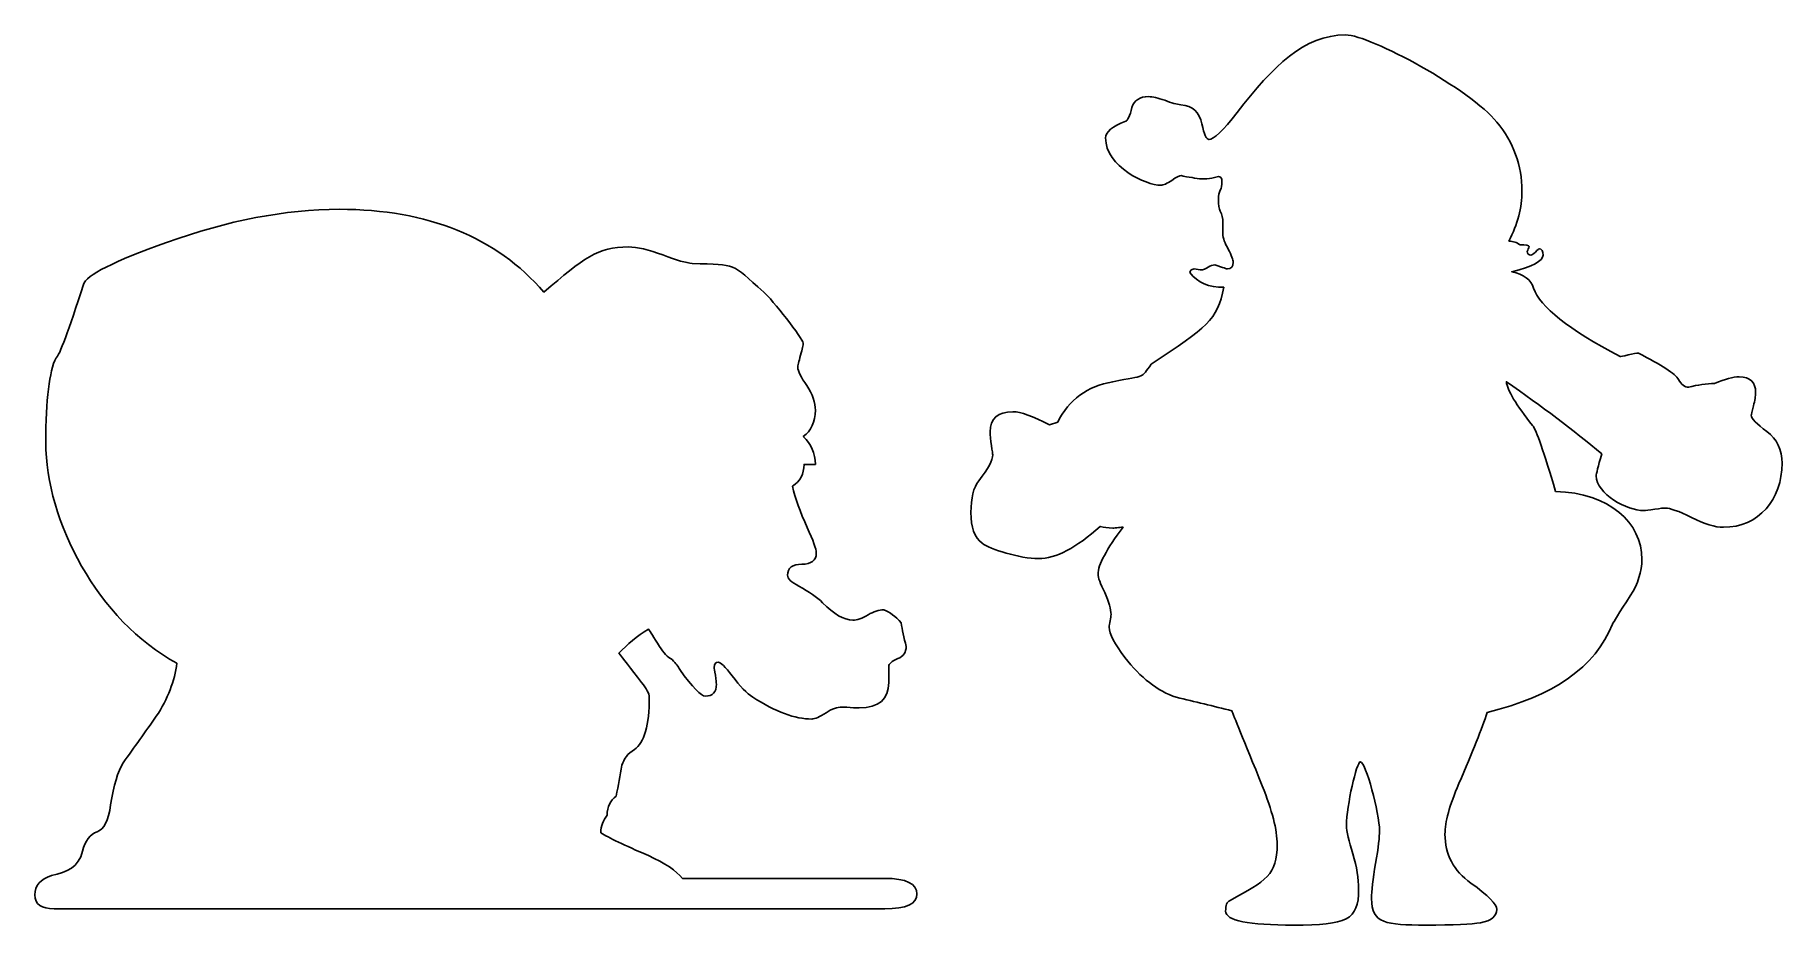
# Model space of a CAD drawing. Header units: centimetres. Extents: x -8.8 to 9.9, y -3.5 to 6.
import ezdxf

# ---------------------------------------------------------------- set-up
doc = ezdxf.new("R2010")
doc.units = ezdxf.units.CM
doc.header["$MEASUREMENT"] = 0
doc.layers.add('Camada 1', color=7, linetype='Continuous')

msp = doc.modelspace()

# ---------------------------------------------------------------- linework, layer by layer
at = {"layer": 'Camada 1'}
for points, knots in [([(4.47126, -2.68162), (4.47126, -2.52362), (4.4174, -2.3184), (4.31318, -2.05609), (4.31318, -2.05609), (4.11281, -1.56406), (4.00203, -1.2969), (3.98901, -1.25453), (3.98901, -1.25453), (3.7934, -1.20569), (3.59151, -1.15838), (3.39599, -1.11116), (3.39599, -1.11116), (3.19562, -1.04437), (3.01473, -0.90101), (2.84695, -0.68592), (2.84695, -0.68592), (2.73779, -0.54255), (2.68069, -0.43348), (2.68069, -0.36176), (2.68069, -0.36176), (2.68069, -0.34712), (2.68572, -0.32262), (2.69057, -0.29506), (2.69057, -0.29506), (2.69542, -0.2657), (2.70035, -0.24281), (2.70035, -0.22818), (2.70035, -0.22818), (2.70035, -0.17117), (2.67585, -0.0946), (2.63347, 0.00639), (2.63347, 0.00639), (2.58464, 0.10083), (2.56184, 0.16771), (2.56184, 0.20183), (2.56184, 0.20183), (2.56184, 0.30129), (2.65143, 0.46916), (2.82908, 0.70203), (2.82908, 0.70203), (2.82415, 0.70203), (2.80458, 0.70203), (2.78016, 0.6988), (2.78016, 0.6988), (2.75242, 0.69395), (2.73294, 0.69395), (2.71822, 0.69395), (2.71822, 0.69395), (2.66606, 0.69395), (2.62378, 0.6988), (2.58464, 0.71181), (2.58464, 0.71181), (2.3322, 0.4838), (2.11226, 0.36808), (1.92653, 0.36808), (1.92653, 0.36808), (1.73101, 0.36808), (1.40675, 0.46916), (1.32533, 0.53102), (1.32533, 0.53102), (1.24382, 0.59287), (1.20647, 0.70203), (1.20647, 0.86003), (1.20647, 0.86003), (1.20647, 1.01327), (1.23412, 1.12718), (1.29122, 1.19891), (1.29122, 1.19891), (1.39212, 1.32764), (1.43943, 1.41885), (1.43943, 1.47585), (1.43943, 1.47585), (1.43943, 1.47585), (1.41169, 1.65674), (1.41169, 1.72021), (1.41169, 1.72021), (1.41169, 1.86205), (1.4915, 1.93369), (1.65443, 1.93369), (1.65443, 1.93369), (1.73594, 1.93369), (1.86459, 1.88638), (2.04538, 1.79517), (2.04538, 1.79517), (2.04538, 1.79517), (2.13174, 1.82452), (2.13174, 1.82452), (2.13174, 1.82452), (2.25069, 2.06233), (2.44612, 2.20569), (2.71822, 2.25453), (2.71822, 2.25453), (3.08646, 2.32625), (3.00988, 2.2872), (3.12883, 2.44026), (3.12883, 2.44026), (3.7267, 2.841), (3.83093, 2.90303), (3.90265, 3.2614), (3.90265, 3.2614), (3.74457, 3.25655), (3.62571, 3.30862), (3.53935, 3.41778), (3.53935, 3.41778), (3.53935, 3.43735), (3.55398, 3.45198), (3.58819, 3.45683), (3.58819, 3.45683), (3.58819, 3.45683), (3.65013, 3.44713), (3.65013, 3.44713), (3.65013, 3.44713), (3.68272, 3.44713), (3.71207, 3.45683), (3.73478, 3.47649), (3.73478, 3.47649), (3.75929, 3.48951), (3.78371, 3.4992), (3.80651, 3.4992), (3.80651, 3.4992), (3.89772, 3.47146), (3.94009, 3.45683), (3.94009, 3.45683), (3.94009, 3.45683), (3.98408, 3.45683), (4.00203, 3.48134), (4.00203, 3.52856), (4.00203, 3.52856), (4.00203, 3.55297), (3.98408, 3.60019), (3.94987, 3.66707), (3.94987, 3.66707), (3.91235, 3.73377), (3.89287, 3.78602), (3.89287, 3.82839), (3.89287, 3.82839), (3.89287, 3.82839), (3.89287, 3.94886), (3.89287, 3.94886), (3.89287, 3.94886), (3.89287, 4.00102), (3.88299, 4.03845), (3.86351, 4.07266), (3.86351, 4.07266), (3.8505, 4.09708), (3.84565, 4.13945), (3.84565, 4.20139), (3.84565, 4.20139), (3.84565, 4.23891), (3.8505, 4.27303), (3.86351, 4.29753), (3.86351, 4.29753), (3.87815, 4.32025), (3.88299, 4.3496), (3.88299, 4.38712), (3.88299, 4.38712), (3.88299, 4.42627), (3.86836, 4.44413), (3.84565, 4.44413), (3.84565, 4.44413), (3.84565, 4.44413), (3.77392, 4.42627), (3.77392, 4.42627), (3.77392, 4.42627), (3.70704, 4.41163), (3.6355, 4.41648), (3.56377, 4.43111), (3.56377, 4.43111), (3.47247, 4.44413), (3.43989, 4.45382), (3.45461, 4.45382), (3.45461, 4.45382), (3.43019, 4.45382), (3.39599, 4.43596), (3.34877, 4.40176), (3.34877, 4.40176), (3.29652, 4.36764), (3.25756, 4.3496), (3.22982, 4.3496), (3.22982, 4.3496), (3.07658, 4.3496), (2.64173, 4.54521), (2.64173, 4.85465), (2.64173, 4.85465), (2.64173, 4.91659), (2.71337, 4.97845), (2.85664, 5.03222), (2.85664, 5.03222), (2.8763, 5.03707), (2.90063, 5.08931), (2.92352, 5.18052), (2.92352, 5.18052), (2.94803, 5.25539), (3.00503, 5.29453), (3.10109, 5.29453), (3.10109, 5.29453), (3.14346, 5.29453), (3.20047, 5.2799), (3.27219, 5.25539), (3.27219, 5.25539), (3.34392, 5.22774), (3.40092, 5.21302), (3.44491, 5.20817), (3.44491, 5.20817), (3.56862, 5.19838), (3.64519, 5.13168), (3.66808, 5.00295), (3.66808, 5.00295), (3.69241, 4.89379), (3.71692, 4.83679), (3.74457, 4.83679), (3.74457, 4.83679), (3.7934, 4.83679), (3.89287, 4.93123), (4.04602, 5.12666), (4.04602, 5.12666), (4.43212, 5.62363), (4.75629, 5.95273), (5.20101, 5.95273), (5.20101, 5.95273), (5.46332, 5.95273), (6.54183, 5.36626), (6.81383, 5.02243), (6.81383, 5.02243), (6.98979, 4.80752), (7.08108, 4.55984), (7.08108, 4.28775), (7.08108, 4.28775), (7.08108, 4.11018), (7.03377, 3.93423), (6.94257, 3.75343), (6.94257, 3.75343), (6.98494, 3.75343), (7.02893, 3.7388), (7.06142, 3.71429), (7.06142, 3.71429), (7.12345, 3.71429), (7.15766, 3.70944), (7.15766, 3.69481), (7.15766, 3.69481), (7.15281, 3.68171), (7.14293, 3.66214), (7.13809, 3.64257), (7.13809, 3.64257), (7.13809, 3.61985), (7.15281, 3.60522), (7.17714, 3.60522), (7.17714, 3.60522), (7.18692, 3.60522), (7.20003, 3.61492), (7.22436, 3.63772), (7.22436, 3.63772), (7.24886, 3.66214), (7.26188, 3.67192), (7.26673, 3.67192), (7.26673, 3.67192), (7.29124, 3.67192), (7.30587, 3.64741), (7.30587, 3.60522), (7.30587, 3.60522), (7.30587, 3.54319), (7.195, 3.48134), (6.97183, 3.42747), (6.97183, 3.42747), (7.10056, 3.39991), (7.17714, 3.34291), (7.20488, 3.25161), (7.20488, 3.25161), (7.27167, 3.05609), (7.57796, 2.81174), (8.12691, 2.52178), (8.12691, 2.52178), (8.13176, 2.52178), (8.1595, 2.52662), (8.21166, 2.53973), (8.21166, 2.53973), (8.26534, 2.55436), (8.30286, 2.55921), (8.32243, 2.55921), (8.32243, 2.55921), (8.57002, 2.43542), (8.71339, 2.33927), (8.75091, 2.27742), (8.75091, 2.27742), (8.78027, 2.22526), (8.81447, 2.19591), (8.85684, 2.19591), (8.85684, 2.19591), (8.95622, 2.22041), (9.04742, 2.23505), (9.13378, 2.23505), (9.13378, 2.23505), (9.24779, 2.28227), (9.33406, 2.30677), (9.39609, 2.30677), (9.39609, 2.30677), (9.51495, 2.30677), (9.57205, 2.24968), (9.57205, 2.13899), (9.57205, 2.13899), (9.57205, 2.10147), (9.56379, 2.05425), (9.54915, 1.99563), (9.54915, 1.99563), (9.53452, 1.93369), (9.52465, 1.90101), (9.52465, 1.89616), (9.52465, 1.89616), (9.52465, 1.86205), (9.58174, 1.80495), (9.69252, 1.72344), (9.69252, 1.72344), (9.80168, 1.64373), (9.85384, 1.52801), (9.85384, 1.38465), (9.85384, 1.38465), (9.85384, 0.99854), (9.60616, 0.70203), (9.22822, 0.70203), (9.22822, 0.70203), (9.13863, 0.70203), (9.02794, 0.73623), (8.88934, 0.80796), (8.88934, 0.80796), (8.75091, 0.87466), (8.65638, 0.90725), (8.61401, 0.90725), (8.61401, 0.90725), (8.59453, 0.90725), (8.55539, 0.90401), (8.4983, 0.89432), (8.4983, 0.89432), (8.43644, 0.88453), (8.39901, 0.87969), (8.37944, 0.87969), (8.37944, 0.87969), (8.20349, 0.87969), (7.87286, 1.05564), (7.87286, 1.25107), (7.87286, 1.25107), (7.87286, 1.27055), (7.89234, 1.34721), (7.93148, 1.48564), (7.93148, 1.48564), (7.63003, 1.73817), (7.29124, 1.9924), (6.91483, 2.25453), (6.91483, 2.25453), (6.923, 2.16332), (7.01905, 2.00532), (7.195, 1.78709), (7.195, 1.78709), (7.23414, 1.73817), (7.31565, 1.50521), (7.43945, 1.0849), (7.43945, 1.0849), (8.01129, 1.06533), (8.35987, 0.7558), (8.35987, 0.35991), (8.35987, 0.35991), (8.35987, 0.22957), (8.31759, 0.10083), (8.23607, -0.02781), (8.23607, -0.02781), (8.11713, -0.21354), (8.05528, -0.31454), (8.0454, -0.3324), (8.0454, -0.3324), (7.8646, -0.787), (7.41997, -1.10147), (6.70961, -1.27239), (6.70961, -1.27239), (6.65593, -1.44026), (6.55646, -1.69279), (6.40825, -2.03158), (6.40825, -2.03158), (6.30726, -2.26625), (6.26004, -2.4422), (6.26004, -2.57084), (6.26004, -2.57084), (6.26004, -2.78593), (6.35125, -2.9635), (6.53698, -3.09214), (6.53698, -3.09214), (6.72263, -3.22581), (6.81383, -3.32025), (6.81383, -3.3724), (6.81383, -3.3724), (6.81383, -3.44404), (6.75692, -3.49296), (6.63788, -3.51568), (6.63788, -3.51568), (6.54668, -3.5304), (6.35609, -3.54018), (6.05473, -3.54018), (6.05473, -3.54018), (5.62958, -3.54018), (5.47795, -3.52555), (5.47795, -3.25839), (5.47795, -3.25839), (5.47795, -3.17688), (5.49097, -3.05309), (5.52033, -2.88198), (5.52033, -2.88198), (5.54968, -2.71429), (5.5627, -2.59535), (5.5627, -2.5334), (5.5627, -2.5334), (5.5627, -2.34776), (5.4161, -1.79863), (5.35739, -1.79863), (5.35739, -1.79863), (5.31987, -1.79863), (5.2108, -2.26625), (5.2108, -2.47631), (5.2108, -2.47631), (5.2108, -2.54319), (5.23369, -2.64256), (5.27767, -2.78099), (5.27767, -2.78099), (5.31987, -2.91951), (5.33953, -3.0433), (5.33953, -3.15902), (5.33953, -3.15902), (5.33953, -3.48803), (5.21564, -3.54018), (4.64721, -3.54018), (4.64721, -3.54018), (4.16496, -3.54018), (3.92213, -3.49296), (3.92213, -3.39197), (3.92213, -3.39197), (3.92213, -3.33012), (3.93524, -3.2926), (3.96935, -3.27787), (3.96935, -3.27787), (4.35555, -3.06781), (4.47126, -3.00093), (4.47126, -2.68162)], [0, 0, 0, 0, 0.00900901, 0.00900901, 0.00900901, 0.00900901, 0.01801802, 0.01801802, 0.01801802, 0.01801802, 0.02702703, 0.02702703, 0.02702703, 0.02702703, 0.03603604, 0.03603604, 0.03603604, 0.03603604, 0.04504505, 0.04504505, 0.04504505, 0.04504505, 0.05405405, 0.05405405, 0.05405405, 0.05405405, 0.06306306, 0.06306306, 0.06306306, 0.06306306, 0.07207207, 0.07207207, 0.07207207, 0.07207207, 0.08108108, 0.08108108, 0.08108108, 0.08108108, 0.09009009, 0.09009009, 0.09009009, 0.09009009, 0.0990991, 0.0990991, 0.0990991, 0.0990991, 0.10810811, 0.10810811, 0.10810811, 0.10810811, 0.11711712, 0.11711712, 0.11711712, 0.11711712, 0.12612613, 0.12612613, 0.12612613, 0.12612613, 0.13513514, 0.13513514, 0.13513514, 0.13513514, 0.14414414, 0.14414414, 0.14414414, 0.14414414, 0.15315315, 0.15315315, 0.15315315, 0.15315315, 0.16216216, 0.16216216, 0.16216216, 0.16216216, 0.17117117, 0.17117117, 0.17117117, 0.17117117, 0.18018018, 0.18018018, 0.18018018, 0.18018018, 0.18918919, 0.18918919, 0.18918919, 0.18918919, 0.1981982, 0.1981982, 0.1981982, 0.1981982, 0.20720721, 0.20720721, 0.20720721, 0.20720721, 0.21621622, 0.21621622, 0.21621622, 0.21621622, 0.22522523, 0.22522523, 0.22522523, 0.22522523, 0.23423423, 0.23423423, 0.23423423, 0.23423423, 0.24324324, 0.24324324, 0.24324324, 0.24324324, 0.25225225, 0.25225225, 0.25225225, 0.25225225, 0.26126126, 0.26126126, 0.26126126, 0.26126126, 0.27027027, 0.27027027, 0.27027027, 0.27027027, 0.27927928, 0.27927928, 0.27927928, 0.27927928, 0.28828829, 0.28828829, 0.28828829, 0.28828829, 0.2972973, 0.2972973, 0.2972973, 0.2972973, 0.30630631, 0.30630631, 0.30630631, 0.30630631, 0.31531532, 0.31531532, 0.31531532, 0.31531532, 0.32432432, 0.32432432, 0.32432432, 0.32432432, 0.33333333, 0.33333333, 0.33333333, 0.33333333, 0.34234234, 0.34234234, 0.34234234, 0.34234234, 0.35135135, 0.35135135, 0.35135135, 0.35135135, 0.36036036, 0.36036036, 0.36036036, 0.36036036, 0.36936937, 0.36936937, 0.36936937, 0.36936937, 0.37837838, 0.37837838, 0.37837838, 0.37837838, 0.38738739, 0.38738739, 0.38738739, 0.38738739, 0.3963964, 0.3963964, 0.3963964, 0.3963964, 0.40540541, 0.40540541, 0.40540541, 0.40540541, 0.41441441, 0.41441441, 0.41441441, 0.41441441, 0.42342342, 0.42342342, 0.42342342, 0.42342342, 0.43243243, 0.43243243, 0.43243243, 0.43243243, 0.44144144, 0.44144144, 0.44144144, 0.44144144, 0.45045045, 0.45045045, 0.45045045, 0.45045045, 0.45945946, 0.45945946, 0.45945946, 0.45945946, 0.46846847, 0.46846847, 0.46846847, 0.46846847, 0.47747748, 0.47747748, 0.47747748, 0.47747748, 0.48648649, 0.48648649, 0.48648649, 0.48648649, 0.4954955, 0.4954955, 0.4954955, 0.4954955, 0.5045045, 0.5045045, 0.5045045, 0.5045045, 0.51351351, 0.51351351, 0.51351351, 0.51351351, 0.52252252, 0.52252252, 0.52252252, 0.52252252, 0.53153153, 0.53153153, 0.53153153, 0.53153153, 0.54054054, 0.54054054, 0.54054054, 0.54054054, 0.54954955, 0.54954955, 0.54954955, 0.54954955, 0.55855856, 0.55855856, 0.55855856, 0.55855856, 0.56756757, 0.56756757, 0.56756757, 0.56756757, 0.57657658, 0.57657658, 0.57657658, 0.57657658, 0.58558559, 0.58558559, 0.58558559, 0.58558559, 0.59459459, 0.59459459, 0.59459459, 0.59459459, 0.6036036, 0.6036036, 0.6036036, 0.6036036, 0.61261261, 0.61261261, 0.61261261, 0.61261261, 0.62162162, 0.62162162, 0.62162162, 0.62162162, 0.63063063, 0.63063063, 0.63063063, 0.63063063, 0.63963964, 0.63963964, 0.63963964, 0.63963964, 0.64864865, 0.64864865, 0.64864865, 0.64864865, 0.65765766, 0.65765766, 0.65765766, 0.65765766, 0.66666667, 0.66666667, 0.66666667, 0.66666667, 0.67567568, 0.67567568, 0.67567568, 0.67567568, 0.68468468, 0.68468468, 0.68468468, 0.68468468, 0.69369369, 0.69369369, 0.69369369, 0.69369369, 0.7027027, 0.7027027, 0.7027027, 0.7027027, 0.71171171, 0.71171171, 0.71171171, 0.71171171, 0.72072072, 0.72072072, 0.72072072, 0.72072072, 0.72972973, 0.72972973, 0.72972973, 0.72972973, 0.73873874, 0.73873874, 0.73873874, 0.73873874, 0.74774775, 0.74774775, 0.74774775, 0.74774775, 0.75675676, 0.75675676, 0.75675676, 0.75675676, 0.76576577, 0.76576577, 0.76576577, 0.76576577, 0.77477477, 0.77477477, 0.77477477, 0.77477477, 0.78378378, 0.78378378, 0.78378378, 0.78378378, 0.79279279, 0.79279279, 0.79279279, 0.79279279, 0.8018018, 0.8018018, 0.8018018, 0.8018018, 0.81081081, 0.81081081, 0.81081081, 0.81081081, 0.81981982, 0.81981982, 0.81981982, 0.81981982, 0.82882883, 0.82882883, 0.82882883, 0.82882883, 0.83783784, 0.83783784, 0.83783784, 0.83783784, 0.84684685, 0.84684685, 0.84684685, 0.84684685, 0.85585586, 0.85585586, 0.85585586, 0.85585586, 0.86486486, 0.86486486, 0.86486486, 0.86486486, 0.87387387, 0.87387387, 0.87387387, 0.87387387, 0.88288288, 0.88288288, 0.88288288, 0.88288288, 0.89189189, 0.89189189, 0.89189189, 0.89189189, 0.9009009, 0.9009009, 0.9009009, 0.9009009, 0.90990991, 0.90990991, 0.90990991, 0.90990991, 0.91891892, 0.91891892, 0.91891892, 0.91891892, 0.92792793, 0.92792793, 0.92792793, 0.92792793, 0.93693694, 0.93693694, 0.93693694, 0.93693694, 0.94594595, 0.94594595, 0.94594595, 0.94594595, 0.95495495, 0.95495495, 0.95495495, 0.95495495, 0.96396396, 0.96396396, 0.96396396, 0.96396396, 0.97297297, 0.97297297, 0.97297297, 0.97297297, 0.98198198, 0.98198198, 0.98198198, 0.98198198, 1, 1, 1, 1]), ([(-0.45186, 1.37235), (-0.45186, 1.37235), (-0.57234, 1.37235), (-0.57234, 1.37235), (-0.57234, 1.37235), (-0.57234, 1.27306), (-0.61471, 1.19155), (-0.69613, 1.1393), (-0.69613, 1.1393), (-0.66677, 1.01398), (-0.61471, 0.86739), (-0.53804, 0.69952), (-0.53804, 0.69952), (-0.47619, 0.56109), (-0.44199, 0.46988), (-0.44199, 0.42751), (-0.44199, 0.42751), (-0.44199, 0.346), (-0.49585, 0.30856), (-0.59514, 0.30856), (-0.59514, 0.30856), (-0.69613, 0.30856), (-0.74829, 0.26942), (-0.74829, 0.18962), (-0.74829, 0.18962), (-0.74829, 0.15532), (-0.70915, 0.11798), (-0.62943, 0.07399), (-0.62943, 0.07399), (-0.51856, 0.01214), (-0.43382, -0.04495), (-0.3752, -0.10196), (-0.3752, -0.10196), (-0.25625, -0.22584), (-0.14718, -0.28769), (-0.05104, -0.28769), (-0.05104, -0.28769), (-0.00866, -0.28769), (0.04843, -0.26983), (0.11028, -0.23069), (0.11028, -0.23069), (0.17213, -0.1981), (0.226, -0.17853), (0.27806, -0.17853), (0.27806, -0.17853), (0.33992, -0.20295), (0.40195, -0.24532), (0.4638, -0.31705), (0.4638, -0.31705), (0.47359, -0.38878), (0.49316, -0.47514), (0.51587, -0.56958), (0.51587, -0.56958), (0.51587, -0.63143), (0.48831, -0.67542), (0.42628, -0.69831), (0.42628, -0.69831), (0.36442, -0.72272), (0.33022, -0.75208), (0.33022, -0.78458), (0.33022, -0.78458), (0.33022, -0.78458), (0.33022, -0.95236), (0.33022, -0.95236), (0.33022, -0.95236), (0.33022, -1.13325), (0.226, -1.22445), (0.01575, -1.22445), (0.01575, -1.22445), (0.00103, -1.22445), (-0.02823, -1.22445), (-0.0803, -1.21952), (-0.0803, -1.21952), (-0.13246, -1.21467), (-0.16181, -1.21467), (-0.16989, -1.21467), (-0.16989, -1.21467), (-0.21882, -1.21467), (-0.27591, -1.23253), (-0.33776, -1.27652), (-0.33776, -1.27652), (-0.40446, -1.31889), (-0.45671, -1.3434), (-0.49082, -1.3434), (-0.49082, -1.3434), (-0.66677, -1.3434), (-0.87702, -1.26683), (-1.11967, -1.10883), (-1.11967, -1.10883), (-1.18332, -1.0713), (-1.25325, -0.99473), (-1.33961, -0.88063), (-1.33961, -0.88063), (-1.41133, -0.78458), (-1.46349, -0.73736), (-1.48791, -0.73736), (-1.48791, -0.73736), (-1.51717, -0.73736), (-1.53028, -0.75531), (-1.53028, -0.79427), (-1.53028, -0.79427), (-1.53028, -0.7993), (-1.52543, -0.82695), (-1.51717, -0.87578), (-1.51717, -0.87578), (-1.51233, -0.92803), (-1.50748, -0.9573), (-1.50748, -0.97022), (-1.50748, -0.97022), (-1.50748, -1.05658), (-1.54491, -1.09895), (-1.62643, -1.09895), (-1.62643, -1.09895), (-1.6688, -1.09895), (-1.76, -1.00452), (-1.89843, -0.81393), (-1.89843, -0.81393), (-1.91306, -0.78458), (-1.93596, -0.75208), (-1.97994, -0.70809), (-1.97994, -0.70809), (-2.02716, -0.6852), (-2.06953, -0.63636), (-2.11352, -0.56958), (-2.11352, -0.56958), (-2.17537, -0.47011), (-2.2129, -0.40826), (-2.23238, -0.38375), (-2.23238, -0.38375), (-2.35133, -0.46041), (-2.45717, -0.54677), (-2.54694, -0.64121), (-2.54694, -0.64121), (-2.50456, -0.69337), (-2.42305, -0.7993), (-2.30411, -0.95236), (-2.30411, -0.95236), (-2.25195, -1.01924), (-2.22259, -1.0713), (-2.22259, -1.10883), (-2.22259, -1.10883), (-2.22259, -1.4101), (-2.27475, -1.59584), (-2.38068, -1.66756), (-2.38068, -1.66756), (-2.45232, -1.70993), (-2.49469, -1.76856), (-2.51426, -1.83543), (-2.51426, -1.83543), (-2.53383, -1.94451), (-2.55178, -2.05367), (-2.5762, -2.16444), (-2.5762, -2.16444), (-2.63805, -2.21166), (-2.67226, -2.27854), (-2.67226, -2.36975), (-2.67226, -2.36975), (-2.71463, -2.42191), (-2.73914, -2.48376), (-2.73914, -2.55549), (-2.73914, -2.55549), (-2.65762, -2.60755), (-2.48984, -2.68907), (-2.23238, -2.79814), (-2.23238, -2.79814), (-2.05643, -2.87965), (-1.93111, -2.96107), (-1.86908, -3.04258), (-1.86908, -3.04258), (-1.86908, -3.04258), (0.28785, -3.04258), (0.28785, -3.04258), (0.28785, -3.04258), (0.51587, -3.04258), (0.63158, -3.09959), (0.63158, -3.20875), (0.63158, -3.20875), (0.63158, -3.31459), (0.51587, -3.36675), (0.28785, -3.36675), (0.28785, -3.36675), (0.28785, -3.36675), (-8.56643, -3.36675), (-8.56643, -3.36675), (-8.56643, -3.36675), (-8.70495, -3.36675), (-8.77165, -3.31953), (-8.77165, -3.21853), (-8.77165, -3.21853), (-8.77165, -3.11916), (-8.71465, -3.04743), (-8.59408, -3.01323), (-8.59408, -3.01323), (-8.42801, -2.97086), (-8.30412, -2.92687), (-8.26507, -2.75092), (-8.26507, -2.75092), (-8.23742, -2.64185), (-8.18356, -2.57012), (-8.10869, -2.5457), (-8.10869, -2.5457), (-8.03696, -2.52119), (-7.98813, -2.42676), (-7.96524, -2.25888), (-7.96524, -2.25888), (-7.93113, -2.04882), (-7.88875, -1.90213), (-7.83166, -1.81093), (-7.83166, -1.81093), (-7.71119, -1.64306), (-7.59709, -1.48183), (-7.47823, -1.31405), (-7.47823, -1.31405), (-7.35444, -1.12831), (-7.28271, -0.93773), (-7.25829, -0.74714), (-7.25829, -0.74714), (-8.10384, -0.29254), (-8.65603, 0.77115), (-8.65603, 1.60692), (-8.65603, 1.60692), (-8.65603, 2.06475), (-8.61859, 2.36611), (-8.54686, 2.50786), (-8.54686, 2.50786), (-8.50934, 2.53237), (-8.41328, 2.7945), (-8.25529, 3.29147), (-8.25529, 3.29147), (-8.22755, 3.39085), (-7.93113, 3.53906), (-7.36745, 3.73952), (-7.36745, 3.73952), (-6.7141, 3.97409), (-6.10321, 4.09304), (-5.52652, 4.09304), (-5.52652, 4.09304), (-4.57998, 4.09304), (-3.85508, 3.79652), (-3.34509, 3.21005), (-3.34509, 3.21005), (-2.92478, 3.57335), (-2.76678, 3.6923), (-2.44747, 3.6923), (-2.44747, 3.6923), (-2.35133, 3.6923), (-2.22753, 3.66294), (-2.07932, 3.60594), (-2.07932, 3.60594), (-1.93111, 3.54884), (-1.8267, 3.52119), (-1.76485, 3.51635), (-1.76485, 3.51635), (-1.27291, 3.49669), (-1.36411, 3.52936), (-1.00081, 3.21005), (-1.00081, 3.21005), (-0.91939, 3.13832), (-0.58041, 2.70832), (-0.58041, 2.66595), (-0.58041, 2.66595), (-0.58041, 2.64629), (-0.59029, 2.60392), (-0.60977, 2.53722), (-0.60977, 2.53722), (-0.62943, 2.46549), (-0.63912, 2.42312), (-0.63912, 2.40848), (-0.63912, 2.40848), (-0.63912, 2.36611), (-0.60492, 2.30264), (-0.54307, 2.21305), (-0.54307, 2.21305), (-0.48113, 2.12185), (-0.45186, 2.03046), (-0.45186, 1.95074), (-0.45186, 1.95074), (-0.45186, 1.82686), (-0.49585, 1.7308), (-0.58041, 1.66895), (-0.58041, 1.66895), (-0.49585, 1.59229), (-0.45186, 1.49121), (-0.45186, 1.37235)], [0, 0, 0, 0, 0.01388889, 0.01388889, 0.01388889, 0.01388889, 0.02777778, 0.02777778, 0.02777778, 0.02777778, 0.04166667, 0.04166667, 0.04166667, 0.04166667, 0.05555556, 0.05555556, 0.05555556, 0.05555556, 0.06944444, 0.06944444, 0.06944444, 0.06944444, 0.08333333, 0.08333333, 0.08333333, 0.08333333, 0.09722222, 0.09722222, 0.09722222, 0.09722222, 0.11111111, 0.11111111, 0.11111111, 0.11111111, 0.125, 0.125, 0.125, 0.125, 0.13888889, 0.13888889, 0.13888889, 0.13888889, 0.15277778, 0.15277778, 0.15277778, 0.15277778, 0.16666667, 0.16666667, 0.16666667, 0.16666667, 0.18055556, 0.18055556, 0.18055556, 0.18055556, 0.19444444, 0.19444444, 0.19444444, 0.19444444, 0.20833333, 0.20833333, 0.20833333, 0.20833333, 0.22222222, 0.22222222, 0.22222222, 0.22222222, 0.23611111, 0.23611111, 0.23611111, 0.23611111, 0.25, 0.25, 0.25, 0.25, 0.26388889, 0.26388889, 0.26388889, 0.26388889, 0.27777778, 0.27777778, 0.27777778, 0.27777778, 0.29166667, 0.29166667, 0.29166667, 0.29166667, 0.30555556, 0.30555556, 0.30555556, 0.30555556, 0.31944444, 0.31944444, 0.31944444, 0.31944444, 0.33333333, 0.33333333, 0.33333333, 0.33333333, 0.34722222, 0.34722222, 0.34722222, 0.34722222, 0.36111111, 0.36111111, 0.36111111, 0.36111111, 0.375, 0.375, 0.375, 0.375, 0.38888889, 0.38888889, 0.38888889, 0.38888889, 0.40277778, 0.40277778, 0.40277778, 0.40277778, 0.41666667, 0.41666667, 0.41666667, 0.41666667, 0.43055556, 0.43055556, 0.43055556, 0.43055556, 0.44444444, 0.44444444, 0.44444444, 0.44444444, 0.45833333, 0.45833333, 0.45833333, 0.45833333, 0.47222222, 0.47222222, 0.47222222, 0.47222222, 0.48611111, 0.48611111, 0.48611111, 0.48611111, 0.5, 0.5, 0.5, 0.5, 0.51388889, 0.51388889, 0.51388889, 0.51388889, 0.52777778, 0.52777778, 0.52777778, 0.52777778, 0.54166667, 0.54166667, 0.54166667, 0.54166667, 0.55555556, 0.55555556, 0.55555556, 0.55555556, 0.56944444, 0.56944444, 0.56944444, 0.56944444, 0.58333333, 0.58333333, 0.58333333, 0.58333333, 0.59722222, 0.59722222, 0.59722222, 0.59722222, 0.61111111, 0.61111111, 0.61111111, 0.61111111, 0.625, 0.625, 0.625, 0.625, 0.63888889, 0.63888889, 0.63888889, 0.63888889, 0.65277778, 0.65277778, 0.65277778, 0.65277778, 0.66666667, 0.66666667, 0.66666667, 0.66666667, 0.68055556, 0.68055556, 0.68055556, 0.68055556, 0.69444444, 0.69444444, 0.69444444, 0.69444444, 0.70833333, 0.70833333, 0.70833333, 0.70833333, 0.72222222, 0.72222222, 0.72222222, 0.72222222, 0.73611111, 0.73611111, 0.73611111, 0.73611111, 0.75, 0.75, 0.75, 0.75, 0.76388889, 0.76388889, 0.76388889, 0.76388889, 0.77777778, 0.77777778, 0.77777778, 0.77777778, 0.79166667, 0.79166667, 0.79166667, 0.79166667, 0.80555556, 0.80555556, 0.80555556, 0.80555556, 0.81944444, 0.81944444, 0.81944444, 0.81944444, 0.83333333, 0.83333333, 0.83333333, 0.83333333, 0.84722222, 0.84722222, 0.84722222, 0.84722222, 0.86111111, 0.86111111, 0.86111111, 0.86111111, 0.875, 0.875, 0.875, 0.875, 0.88888889, 0.88888889, 0.88888889, 0.88888889, 0.90277778, 0.90277778, 0.90277778, 0.90277778, 0.91666667, 0.91666667, 0.91666667, 0.91666667, 0.93055556, 0.93055556, 0.93055556, 0.93055556, 0.94444444, 0.94444444, 0.94444444, 0.94444444, 0.95833333, 0.95833333, 0.95833333, 0.95833333, 0.97222222, 0.97222222, 0.97222222, 0.97222222, 1, 1, 1, 1])]:
    msp.add_open_spline(points, degree=3, knots=knots, dxfattribs=at)

doc.saveas('drawing.dxf')
